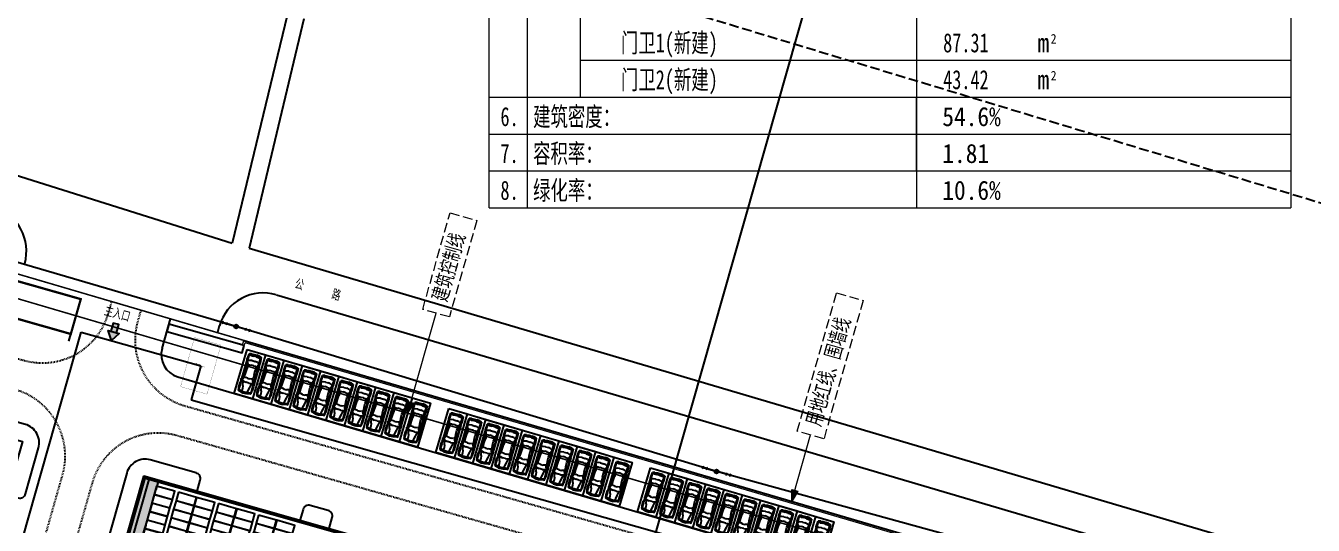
# Model space of a CAD drawing. Header units: metres. Extents: x 221342 to 221936, y -165780 to -165359.
# Drawn here: x 221606.6 to 221775.1, y -165521 to -165455.7 of the extents above; entities that cross this region are included whole.
import ezdxf
from ezdxf.enums import TextEntityAlignment as Align

# ---------------------------------------------------------------- set-up
doc = ezdxf.new("R2010")
doc.units = ezdxf.units.M
for name, pattern in [('CENTER', [5.08, 3.175, -0.635, 0.635, -0.635]), ('DASH', [0.35, 0.25, -0.1]), ('DASHED', [1.524, 1.27, -0.254])]:
    doc.linetypes.add(name, pattern=pattern)
doc.layers.add('0-道路', color=22, linetype='Continuous', lineweight=0)
doc.layers.add('地形图', color=250, linetype='Continuous', lineweight=13)
for name, color, linetype in [('biao1', 5, 'Continuous'), ('COLUMN', 220, 'Continuous'), ('DIM_TEXT', 7, 'Continuous'), ('PUB_DIM', 3, 'Continuous'), ('SOLID_HATCH', 251, 'Continuous'), ('WALL', 51, 'Continuous'), ('zt-道路', 240, 'Continuous'), ('单元区域外轮廓', 7, 'ByLayer'), ('屋脊线', 7, 'ByLayer'), ('开关站', 7, 'ByLayer'), ('消防车道', 3, 'Continuous'), ('电缆通道', 7, 'ByLayer'), ('管线及附属设施', 4, 'Continuous'), ('组件', 7, 'ByLayer'), ('阴影', 8, 'DASHED')]:
    doc.layers.add(name, color=color, linetype=linetype)
doc.styles.add('-黑体', font='txt', dxfattribs={"width": 0.7})
doc.styles.add('Albedo', font='gbenor', dxfattribs={"bigfont": 'gbcbig'})

# ---------------------------------------------------------------- blocks, each defined once
blk = doc.blocks.new('604')
at = {"layer": '管线及附属设施', "color": 4, "linetype": 'Continuous'}
blk.add_circle((0, 0), 0.25, dxfattribs=at)
blk = doc.blocks.new('511301')
at = {"layer": '管线及附属设施', "color": 4, "linetype": 'Continuous', "flags": 128}
for points in [[(2, 0), (0.25, 0)], [(1.24, 0.15), (1.5, 0), (1.24, -0.15)], [(1.74, 0.15), (2, 0), (1.74, -0.15)]]:
    blk.add_lwpolyline(points, dxfattribs=at)
blk = doc.blocks.new('zjt')
at = {"layer": 'COLUMN', "linetype": 'Continuous'}
h = blk.add_hatch(color=220, dxfattribs=at)
h.paths.add_polyline_path([(517098695, 382777822), (517098695, 382776322), (517099820, 382777072)])
h.paths.add_polyline_path([(517097570, 382777447), (517097570, 382776697), (517098695, 382776697), (517098695, 382777447)])
at = {"layer": 'COLUMN', "color": 220, "linetype": 'Continuous', "flags": 128}
blk.add_lwpolyline([(517098695, 382777447), (517097570, 382777447), (517097570, 382776697), (517098695, 382776697)], close=True, dxfattribs=at)
blk.add_lwpolyline([(517099820, 382777072), (517098695, 382776322), (517098695, 382777822), (517099820, 382777072)], dxfattribs=at)
blk = doc.blocks.new('_F27')
for p, q in [((-2489, 522), (-2514, 196)), ((-2514, -206), (-2514, 196)), ((-2489, 522), (-2426, 736)), ((-2426, 736), (-2389, 824)), ((-2389, 824), (-1610, 874)), ((-2389, 824), (-1560, 874)), ((-2264, 812), (-2389, 824)), ((-2364, 522), (-2389, 196)), ((-2389, -206), (-2389, 196)), ((-2326, 736), (-2364, 522)), ((-2326, 736), (-2351, 596)), ((-2351, 594), (-2351, 596)), ((-2326, 736), (-2288, 811)), ((-2301, 196), (-2276, 522)), ((-2301, 196), (-2301, -206)), ((-2200, 786), (-2288, 811)), ((-2276, 522), (-2238, 736)), ((-2200, 786), (-2238, 736)), ((-1560, 874), (-2212, 815)), ((-2208, 815), (-2211, 814)), ((-1660, 862), (-2208, 815)), ((-1446, 761), (-2200, 786)), ((-1622, 510), (-1685, 196)), ((-1685, -206), (-1685, 196)), ((-1560, 874), (-1660, 862)), ((-1622, 510), (-1547, 698)), ((-1617, 869), (-1620, 866)), ((-1208, 874), (-1610, 874)), ((-1547, 698), (-1446, 761)), ((-1145, 799), (-1446, 761)), ((-1019, 572), (-1446, 761)), ((-1208, 874), (980, 889)), ((-1145, 799), (-682, 557)), ((-1145, 799), (124, 799)), ((-1082, 145), (-1070, 371)), ((-1082, 145), (-1082, -156)), ((-1070, 371), (-1057, 510)), ((-1019, 572), (-1057, 510)), ((-680, 556), (-1019, 572)), ((-1019, 572), (-479, 547)), ((-743, 849), (-793, 874)), ((-730, 799), (-743, 849)), ((-630, 555), (-730, 799)), ((-680, 556), (-630, 555)), ((-642, 799), (-605, 554)), ((-605, 554), (-630, 555)), ((-479, 547), (-605, 554)), ((61, 547), (-479, 547)), ((-2, 547), (-27, 877)), ((124, 799), (61, 547)), ((61, 547), (564, 572)), ((941, 773), (124, 799)), ((564, 572), (941, 773)), ((564, 572), (614, 522)), ((1079, 748), (614, 522)), ((614, 522), (677, 371)), ((677, 371), (714, 145)), ((714, -156), (714, 145)), ((941, 773), (941, 874)), ((983, 777), (941, 773)), ((941, 773), (987, 765)), ((980, 902), (995, 790)), ((980, 790), (980, 898)), ((995, 790), (980, 790)), ((980, 790), (992, 746)), ((984, 905), (1020, 939)), ((992, 746), (1021, 747)), ((995, 790), (1022, 746)), ((1022, 748), (995, 790)), ((1021, 747), (1022, 748)), ((1053, 768), (1022, 746)), ((1036, 935), (1062, 857)), ((1036, 756), (1079, 748)), ((1051, 889), (1497, 893)), ((1057, 776), (1062, 857)), ((1770, 849), (1058, 784)), ((1204, 585), (1079, 748)), ((1795, 472), (1204, 585)), ((1280, 196), (1204, 585)), ((1280, 196), (1280, -206)), ((1506, 899), (2121, 899)), ((2461, 849), (1770, 849)), ((2222, 397), (1795, 472)), ((2272, 876), (2121, 899)), ((2523, 321), (2222, 397)), ((2272, 876), (2272, 874)), ((2437, 851), (2272, 876)), ((2511, 874), (2287, 874)), ((2398, 849), (2461, 773)), ((2437, 850), (2433, 851)), ((2498, 773), (2436, 849)), ((2511, 874), (2450, 850)), ((2461, 773), (2523, 321)), ((2561, 321), (2498, 773)), ((2599, 773), (2511, 874)), ((2523, 321), (2586, 321)), ((2523, 321), (2561, 196)), ((2580, 196), (2542, 321)), ((2561, 196), (2561, -206)), ((2611, 196), (2574, 321)), ((2580, 321), (2618, 196)), ((2580, 196), (2580, -206)), ((2599, 773), (2687, 321)), ((2611, 196), (2611, -206)), ((2618, -206), (2618, 196)), ((2687, 321), (2699, 196)), ((2699, -206), (2699, 196)), ((-2489, -533), (-2514, -206)), ((-2489, -533), (-2426, -747)), ((-2426, -747), (-2389, -835)), ((-2389, -206), (-2364, -533)), ((-2389, -835), (-2264, -823)), ((-1560, -885), (-2389, -835)), ((-1610, -885), (-2389, -835)), ((-2326, -747), (-2364, -533)), ((-2351, -607), (-2351, -605)), ((-2351, -607), (-2326, -747)), ((-2326, -747), (-2288, -822)), ((-2276, -533), (-2301, -206)), ((-2288, -822), (-2200, -797)), ((-2276, -533), (-2238, -747)), ((-2200, -797), (-2238, -747)), ((-2212, -826), (-1560, -885)), ((-2208, -826), (-2211, -825)), ((-1660, -872), (-2208, -826)), ((-1446, -772), (-2200, -797)), ((-1685, -206), (-1622, -520)), ((-1560, -885), (-1660, -872)), ((-1622, -520), (-1547, -709)), ((-1621, -877), (-1617, -880)), ((-1610, -885), (-1208, -885)), ((-1547, -709), (-1446, -772)), ((-1019, -583), (-1446, -772)), ((-1145, -809), (-1446, -772)), ((-1208, -885), (980, -900)), ((-682, -568), (-1145, -809)), ((-1145, -809), (124, -809)), ((-1070, -382), (-1082, -156)), ((-1057, -520), (-1070, -382)), ((-1019, -583), (-1057, -520)), ((-479, -558), (-1019, -583)), ((-1019, -583), (-680, -567)), ((-743, -860), (-793, -885)), ((-743, -860), (-730, -809)), ((-730, -809), (-630, -566)), ((-680, -567), (-682, -568)), ((-680, -567), (-630, -566)), ((-605, -565), (-642, -809)), ((-630, -566), (-605, -565)), ((-605, -565), (-479, -558)), ((61, -558), (-479, -558)), ((-2, -558), (-27, -884)), ((61, -558), (124, -809)), ((564, -583), (61, -558)), ((941, -784), (124, -809)), ((614, -533), (564, -583)), ((564, -583), (941, -784)), ((677, -382), (614, -533)), ((1079, -759), (614, -533)), ((714, -156), (677, -382)), ((987, -776), (941, -784)), ((983, -788), (941, -784)), ((941, -885), (941, -784)), ((992, -757), (980, -800)), ((995, -800), (980, -800)), ((995, -800), (980, -913)), ((980, -909), (980, -800)), ((984, -916), (1020, -950)), ((992, -757), (1021, -758)), ((995, -800), (1022, -757)), ((1022, -758), (995, -800)), ((1021, -758), (1022, -758)), ((1022, -757), (1053, -779)), ((1036, -767), (1079, -759)), ((1036, -946), (1062, -867)), ((1051, -901), (1497, -904)), ((1057, -787), (1062, -867)), ((1770, -860), (1058, -795)), ((1204, -596), (1079, -759)), ((1204, -596), (1280, -206)), ((1795, -483), (1204, -596)), ((2121, -910), (1506, -910)), ((1770, -860), (2461, -860)), ((1795, -483), (2222, -407)), ((2121, -910), (2272, -887)), ((2270, -887), (2121, -910)), ((2523, -332), (2222, -407)), ((2437, -861), (2272, -887)), ((2272, -885), (2272, -887)), ((2285, -885), (2511, -885)), ((2398, -860), (2461, -784)), ((2436, -860), (2498, -784)), ((2437, -861), (2436, -860)), ((2450, -861), (2511, -885)), ((2523, -332), (2461, -784)), ((2561, -332), (2498, -784)), ((2599, -784), (2511, -885)), ((2523, -332), (2561, -206)), ((2586, -332), (2523, -332)), ((2580, -206), (2542, -332)), ((2618, -6), (2561, -6)), ((2574, -332), (2611, -206)), ((2618, -206), (2580, -332)), ((2687, -332), (2599, -784)), ((2687, -332), (2699, -206))]:
    blk.add_line(p, q)
for centre, start, end in [((990, 898), 132.96497, 179.74535), ((1027, 932), 18.15727, 132.96497), ((1047, 776), 305.15418, 356.86364), ((990, -909), 180.25465, 227.03503), ((1027, -942), 227.03503, 341.84273), ((1047, -787), 3.17983, 54.84582)]:
    blk.add_arc(centre, 10, start, end)
at = {"width": 0.8, "flags": 9}
for tag in ['XSIZE', 'YSIZE']:
    blk.add_attdef(tag, (0, 0), '', height=0.5, dxfattribs=at)
blk = doc.blocks.new('*U27')
at = {"layer": '单元区域外轮廓', "color": 2}
for points in [[(2020, 88240, 16249), (58500, 88239, 16249), (58500, 31759, 16249), (2020, 31760, 16249), (2020, 88240, 16249)], [(2020, 88240, 17999), (58500, 88239, 17999), (58500, 31759, 17999), (2020, 31760, 17999), (2020, 88240, 17999)]]:
    blk.add_polyline3d(points, close=True, dxfattribs=at)
at = {"flags": 1}
for tag in ['unit_id', 'unit_name', 'parapet_height', 'ground_elevation', 'is_enable_parapet']:
    blk.add_attdef(tag, (0, 0), '', height=2.5, dxfattribs=at)
blk = doc.blocks.new('*U28')
at = {"layer": '屋脊线', "color": 30}
for p, q in [((30260, 88240, 17629), (2020, 88240, 16249)), ((2020, 88240, 16249), (2020, 31760, 16249)), ((30260, 31760, 17629), (30260, 88240, 17629)), ((58500, 88239, 16249), (30260, 88240, 17629)), ((58500, 31759, 16249), (58500, 88239, 16249)), ((2020, 31760, 16249), (30260, 31760, 17629)), ((30260, 31760, 17629), (58500, 31759, 16249))]:
    blk.add_line(p, q, dxfattribs=at)
at = {"flags": 1}
for tag in ['unit_id', 'unit_name']:
    blk.add_attdef(tag, (0, 0), '', height=2.5, dxfattribs=at)
blk = doc.blocks.new('*U29')
at = {"layer": '组件', "color": 0}
blk.add_polyline3d([(0, 0, 0), (0, -113, 0), (246, -113, 12), (246, 0, 12)], close=True, dxfattribs=at)
at = {"flags": 1}
for tag in ['silicon-material', 'panel-length', 'panel-width', 'panel-height', 'mounting-hole-spacing1', 'mounting-hole-spacing2', 'userid', 'module-material', 'theme', 'name', 'vmpo', 'voco', 'pmax', 'company-name', 'note', 'id', 'impo', 'isco']:
    blk.add_attdef(tag, (0, 0), '', height=2.5, dxfattribs=at)
blk = doc.blocks.new('*U30')
at = {"layer": '组件', "color": 231}
for p in [(400, 8744, 1645), (400, 8629, 1645), (696, 8744, 1659), (696, 8629, 1659), (944, 8744, 1671), (944, 8629, 1671), (1240, 8744, 1686), (1240, 8629, 1686), (1489, 8744, 1698), (1489, 8629, 1698), (1785, 8744, 1712), (1785, 8629, 1712), (2033, 8744, 1724), (2033, 8629, 1724), (400, 8513, 1645), (696, 8513, 1659), (944, 8513, 1671), (1240, 8513, 1686), (1489, 8513, 1698), (1785, 8513, 1712), (2033, 8513, 1724), (400, 8398, 1645), (400, 8282, 1645), (696, 8398, 1659), (696, 8282, 1659), (944, 8398, 1671), (944, 8282, 1671), (1240, 8398, 1686), (1240, 8282, 1686), (1489, 8398, 1698), (1489, 8282, 1698), (1785, 8398, 1712), (1785, 8282, 1712), (2033, 8398, 1724), (2033, 8282, 1724), (400, 8167, 1645), (696, 8167, 1659), (944, 8167, 1671), (1240, 8167, 1686), (1489, 8167, 1698), (1785, 8167, 1712), (2033, 8167, 1724), (400, 8052, 1645), (400, 7936, 1645), (696, 8052, 1659), (696, 7936, 1659), (944, 8052, 1671), (944, 7936, 1671), (1240, 8052, 1686), (1240, 7936, 1686), (1489, 8052, 1698), (1489, 7936, 1698), (1785, 8052, 1712), (1785, 7936, 1712), (2033, 8052, 1724), (2033, 7936, 1724), (400, 7821, 1645), (696, 7821, 1659), (944, 7821, 1671), (1240, 7821, 1686), (1489, 7821, 1698), (1785, 7821, 1712), (2033, 7821, 1724), (400, 7705, 1645), (400, 7590, 1645), (696, 7705, 1659), (696, 7590, 1659), (944, 7705, 1671), (944, 7590, 1671), (1240, 7705, 1686), (1240, 7590, 1686), (1489, 7705, 1698), (1489, 7590, 1698), (1785, 7705, 1712), (1785, 7590, 1712), (2033, 7705, 1724), (2033, 7590, 1724), (400, 7427, 1645), (696, 7427, 1659), (944, 7427, 1671), (1240, 7427, 1686), (1489, 7427, 1698), (1785, 7427, 1712), (2033, 7427, 1724), (400, 7311, 1645), (696, 7311, 1659), (944, 7311, 1671), (1240, 7311, 1686), (1489, 7311, 1698), (1785, 7311, 1712), (2033, 7311, 1724), (400, 7196, 1645), (400, 7080, 1645), (696, 7196, 1659), (696, 7080, 1659), (944, 7196, 1671), (944, 7080, 1671), (1240, 7196, 1686), (1240, 7080, 1686), (1489, 7196, 1698), (1489, 7080, 1698), (1785, 7196, 1712), (1785, 7080, 1712), (2033, 7196, 1724), (2033, 7080, 1724), (400, 6965, 1645), (696, 6965, 1659), (944, 6965, 1671), (1240, 6965, 1686), (1489, 6965, 1698), (1785, 6965, 1712), (2033, 6965, 1724), (400, 6850, 1645), (696, 6850, 1659), (944, 6850, 1671), (1240, 6850, 1686), (1489, 6850, 1698), (1785, 6850, 1712), (2033, 6850, 1724), (400, 6734, 1645), (400, 6619, 1645), (696, 6734, 1659), (696, 6619, 1659), (944, 6734, 1671), (944, 6619, 1671), (1240, 6734, 1686), (1240, 6619, 1686), (1489, 6734, 1698), (1489, 6619, 1698), (1785, 6734, 1712), (1785, 6619, 1712), (2033, 6734, 1724), (2033, 6619, 1724), (400, 6503, 1645), (696, 6503, 1659), (944, 6503, 1671), (1240, 6503, 1686), (1489, 6503, 1698), (1785, 6503, 1712), (2033, 6503, 1724), (400, 6388, 1645), (400, 6273, 1645), (696, 6388, 1659), (696, 6273, 1659), (944, 6388, 1671), (944, 6273, 1671), (1240, 6388, 1686), (1240, 6273, 1686), (1489, 6388, 1698), (1489, 6273, 1698), (1785, 6388, 1712), (1785, 6273, 1712), (2033, 6388, 1724), (2033, 6273, 1724), (400, 6109, 1645), (696, 6109, 1659), (944, 6109, 1671), (400, 5994, 1645), (696, 5994, 1659), (944, 5994, 1671), (400, 5878, 1645), (400, 5763, 1645), (696, 5878, 1659), (696, 5763, 1659), (944, 5878, 1671), (944, 5763, 1671), (400, 5648, 1645), (696, 5648, 1659), (944, 5648, 1671), (400, 5532, 1645), (400, 5417, 1645), (696, 5532, 1659), (696, 5417, 1659), (944, 5532, 1671), (944, 5417, 1671), (400, 5301, 1645), (696, 5301, 1659), (944, 5301, 1671), (400, 5186, 1645), (400, 5071, 1645), (696, 5186, 1659), (696, 5071, 1659), (944, 5186, 1671), (944, 5071, 1671), (400, 4955, 1645), (696, 4955, 1659), (944, 4955, 1671), (400, 4792, 1645), (400, 4676, 1645), (400, 4561, 1645), (400, 4446, 1645), (400, 4330, 1645), (400, 4215, 1645), (400, 4099, 1645), (400, 3984, 1645), (400, 3869, 1645), (400, 3753, 1645), (400, 3638, 1645)]:
    blk.add_blockref('*U29', p, dxfattribs=at)
at = {"layer": '组件', "color": 202}
for p in [(1240, 6109, 1686), (1489, 6109, 1698), (1785, 6109, 1712), (2033, 6109, 1724), (1240, 5994, 1686), (1489, 5994, 1698), (1785, 5994, 1712), (2033, 5994, 1724), (1240, 5878, 1686), (1240, 5763, 1686), (1489, 5878, 1698), (1489, 5763, 1698), (1785, 5878, 1712), (1785, 5763, 1712), (2033, 5878, 1724), (2033, 5763, 1724), (1240, 5648, 1686), (1489, 5648, 1698), (1785, 5648, 1712), (2033, 5648, 1724), (1240, 5532, 1686), (1240, 5417, 1686), (1489, 5532, 1698), (1489, 5417, 1698), (1785, 5532, 1712), (1785, 5417, 1712), (2033, 5532, 1724), (2033, 5417, 1724), (1240, 5301, 1686), (1489, 5301, 1698), (1785, 5301, 1712), (2033, 5301, 1724), (1240, 5186, 1686), (1240, 5071, 1686), (1489, 5186, 1698), (1489, 5071, 1698), (1785, 5186, 1712), (1785, 5071, 1712), (2033, 5186, 1724), (2033, 5071, 1724), (1240, 4955, 1686), (1489, 4955, 1698), (1785, 4955, 1712), (2033, 4955, 1724), (696, 4792, 1659), (944, 4792, 1671), (1240, 4792, 1686), (1489, 4792, 1698), (1785, 4792, 1712), (2033, 4792, 1724), (696, 4676, 1659), (696, 4561, 1659), (944, 4676, 1671), (944, 4561, 1671), (1240, 4676, 1686), (1240, 4561, 1686), (1489, 4676, 1698), (1489, 4561, 1698), (1785, 4676, 1712), (1785, 4561, 1712), (2033, 4676, 1724), (2033, 4561, 1724), (696, 4446, 1659), (944, 4446, 1671), (1240, 4446, 1686), (1489, 4446, 1698), (1785, 4446, 1712), (2033, 4446, 1724), (696, 4330, 1659), (696, 4215, 1659), (944, 4330, 1671), (944, 4215, 1671), (1240, 4330, 1686), (1240, 4215, 1686), (1489, 4330, 1698), (1489, 4215, 1698), (1785, 4330, 1712), (1785, 4215, 1712), (2033, 4330, 1724), (2033, 4215, 1724), (696, 4099, 1659), (944, 4099, 1671), (1240, 4099, 1686), (1489, 4099, 1698), (1785, 4099, 1712), (2033, 4099, 1724), (696, 3984, 1659), (944, 3984, 1671), (1240, 3984, 1686), (1489, 3984, 1698), (1785, 3984, 1712), (2033, 3984, 1724), (696, 3869, 1659), (696, 3753, 1659), (944, 3869, 1671), (944, 3753, 1671), (1240, 3869, 1686), (1240, 3753, 1686), (1489, 3869, 1698), (1489, 3753, 1698), (1785, 3869, 1712), (1785, 3753, 1712), (2033, 3869, 1724), (2033, 3753, 1724), (696, 3638, 1659), (944, 3638, 1671), (1240, 3638, 1686), (1489, 3638, 1698), (1785, 3638, 1712), (2033, 3638, 1724)]:
    blk.add_blockref('*U29', p, dxfattribs=at)
at = {"flags": 1}
for tag in ['tilt', 'azimuth', 'mode', 'align', 'array-mode', 'panel-x', 'panel-y', 'offset-x', 'offset-y', 'panel-per-row', 'bracket-type', 'bracket-value', 'row-per-array']:
    blk.add_attdef(tag, (0, 0), '', height=2.5, dxfattribs=at)
blk = doc.blocks.new('*U51', base_point=(180, 333.5))
at = {"layer": '开关站', "const_width": 2.5}
blk.add_lwpolyline([(0, 0), (360, 0), (360, 667), (0, 667)], close=True, dxfattribs=at)
at = {"style": 'Albedo'}
blk.add_text('预制舱（一）', height=25, dxfattribs=at).set_placement((180, 333.5), align=Align.MIDDLE_CENTER)

msp = doc.modelspace()

# ---------------------------------------------------------------- hatches: boundary and pattern name
h = msp.add_hatch()
h.set_pattern_fill('DOTS', scale=0.15, angle=-15.857)
h.set_pattern_definition([(344.143, (221595.9987, -165598.90403), (0.1795964, 0.1965312), [0, -0.238125])])
h.paths.add_polyline_path([(221623.97, -165515.13), (221609.57, -165565.83), (221634, -165575.8), (221633.77, -165576.6), (221606.64, -165568.9), (221622.07, -165514.59), (221623.97, -165515.13)])
at = {"layer": 'PUB_DIM', "lineweight": 0}
for points in [[(221656.58, -165506.36), (221656.6, -165504.82), (221657.37, -165505.04)], [(221706.84, -165517.88), (221706.86, -165516.34), (221707.63, -165516.56)]]:
    msp.add_hatch(color=20, dxfattribs=at).paths.add_polyline_path(points)

# ---------------------------------------------------------------- linework, layer by layer
at = {"color": 1, "linetype": 'CENTER', "ltscale": 0.005, "const_width": 0.2, "flags": 128}
msp.add_lwpolyline([(221603.92, -165580.58), (221610.9, -165556.03), (221478.7, -165518.47), (221496.5, -165456.12), (221779.34, -165539.17), (221785.94, -165632.29), (221603.92, -165580.58)], dxfattribs=at)
at = {"color": 1, "linetype": 'DASH', "ltscale": 0.005, "const_width": 0.2, "flags": 128}
msp.add_lwpolyline([(221484.85, -165520.22), (221501.79, -165460.9), (221776.5, -165541.57), (221782.33, -165623.78), (221605.89, -165573.66)], dxfattribs=at)
at = {"layer": '0-道路', "linetype": 'Continuous'}
for p, q in [((221778.32, -165538.87), (221617.87, -165491.76)), ((221634.97, -165497.44), (221635.15, -165496.83)), ((221635.2, -165497.51), (221635.31, -165497.13)), ((221778.09, -165539.05), (221635.31, -165497.13))]:
    msp.add_line(p, q, dxfattribs=at)
at = {"layer": 'biao1', "color": 5, "linetype": 'Continuous', "flags": 128}
msp.add_lwpolyline([(221827.49, -165551.4), (221789.84, -165541.08), (221745.24, -165527.22), (221697, -165513.97), (221634.14, -165495.01), (221560.55, -165473.5), (221480.71, -165450.26)], dxfattribs=at)
at = {"layer": 'COLUMN', "color": 211, "linetype": 'DASH', "ltscale": 5, "flags": 128}
msp.add_lwpolyline([(221377.58, -165692.79), (221605.98, -165757.66), (221638.77, -165642.23), (221841.27, -165699.75), (221826.7, -165494.17), (221465, -165385.02)], close=True, dxfattribs=at)
at = {"layer": 'DIM_TEXT', "color": 59, "linetype": 'Continuous'}
msp.add_line((221625.35, -165494.71), (221625.08, -165495.67), dxfattribs=at)
at = {"layer": 'PUB_DIM', "color": 1, "lineweight": 0}
for p, q in [((221672.23, -165376.8), (221672.23, -165479.48)), ((221723.15, -165431.27), (221723.15, -165474.66)), ((221679.14, -165436.09), (221679.14, -165465.02)), ((221679.14, -165460.2), (221772.12, -165460.2)), ((221679.14, -165460.2), (221772.12, -165460.2)), ((221679.14, -165460.2), (221772.12, -165460.2)), ((221679.14, -165460.2), (221772.12, -165460.2)), ((221679.14, -165460.2), (221772.12, -165460.2)), ((221679.14, -165460.2), (221772.12, -165460.2)), ((221679.14, -165460.2), (221772.12, -165460.2)), ((221679.14, -165460.2), (221772.12, -165460.2)), ((221679.14, -165460.2), (221772.12, -165460.2)), ((221679.14, -165460.2), (221772.12, -165460.2)), ((221679.14, -165460.2), (221772.12, -165460.2)), ((221679.14, -165460.2), (221772.12, -165460.2)), ((221679.14, -165460.2), (221772.12, -165460.2)), ((221679.14, -165460.2), (221772.12, -165460.2)), ((221679.14, -165460.2), (221772.12, -165460.2)), ((221679.14, -165460.2), (221772.12, -165460.2)), ((221679.14, -165460.2), (221772.12, -165460.2)), ((221679.14, -165460.2), (221772.12, -165460.2)), ((221679.14, -165460.2), (221772.12, -165460.2)), ((221679.14, -165460.2), (221772.12, -165460.2)), ((221679.14, -165460.2), (221772.12, -165460.2)), ((221679.14, -165460.2), (221772.12, -165460.2)), ((221679.14, -165460.2), (221772.12, -165460.2)), ((221679.14, -165460.2), (221772.12, -165460.2)), ((221679.14, -165460.2), (221772.12, -165460.2)), ((221679.14, -165460.2), (221772.12, -165460.2)), ((221679.14, -165460.2), (221772.12, -165460.2)), ((221679.14, -165460.2), (221772.12, -165460.2)), ((221679.14, -165460.2), (221772.12, -165460.2)), ((221679.14, -165460.2), (221772.12, -165460.2)), ((221679.14, -165460.2), (221772.12, -165460.2)), ((221679.14, -165460.2), (221772.12, -165460.2)), ((221679.14, -165460.2), (221772.12, -165460.2)), ((221679.14, -165460.2), (221772.12, -165460.2)), ((221679.14, -165460.2), (221772.12, -165460.2)), ((221679.14, -165460.2), (221772.12, -165460.2)), ((221679.14, -165460.2), (221772.12, -165460.2)), ((221679.14, -165460.2), (221772.12, -165460.2)), ((221679.14, -165460.2), (221772.12, -165460.2)), ((221679.14, -165460.2), (221772.12, -165460.2)), ((221679.14, -165460.2), (221772.12, -165460.2)), ((221679.14, -165460.2), (221772.12, -165460.2)), ((221679.14, -165460.2), (221772.12, -165460.2)), ((221679.14, -165460.2), (221772.12, -165460.2)), ((221679.14, -165460.2), (221772.12, -165460.2)), ((221679.14, -165460.2), (221772.12, -165460.2)), ((221679.14, -165460.2), (221772.12, -165460.2)), ((221679.14, -165460.2), (221772.12, -165460.2)), ((221679.14, -165460.2), (221772.12, -165460.2)), ((221679.14, -165460.2), (221772.12, -165460.2)), ((221679.14, -165460.2), (221772.12, -165460.2)), ((221679.14, -165460.2), (221772.12, -165460.2)), ((221679.14, -165460.2), (221772.12, -165460.2)), ((221679.14, -165460.2), (221772.12, -165460.2)), ((221679.14, -165460.2), (221772.12, -165460.2)), ((221679.14, -165460.2), (221772.12, -165460.2)), ((221679.14, -165460.2), (221772.12, -165460.2)), ((221679.14, -165460.2), (221772.12, -165460.2)), ((221683.32, -165460.2), (221772.12, -165460.2)), ((221683.32, -165460.2), (221772.12, -165460.2)), ((221683.32, -165460.2), (221772.12, -165460.2)), ((221683.32, -165460.2), (221772.12, -165460.2)), ((221683.32, -165460.2), (221772.12, -165460.2)), ((221683.32, -165460.2), (221772.12, -165460.2)), ((221683.32, -165460.2), (221772.12, -165460.2)), ((221683.32, -165460.2), (221772.12, -165460.2)), ((221683.32, -165460.2), (221772.12, -165460.2)), ((221683.32, -165460.2), (221772.12, -165460.2)), ((221683.32, -165460.2), (221772.12, -165460.2)), ((221683.32, -165460.2), (221772.12, -165460.2)), ((221683.32, -165460.2), (221772.12, -165460.2)), ((221683.32, -165460.2), (221772.12, -165460.2)), ((221683.32, -165460.2), (221772.12, -165460.2)), ((221683.32, -165460.2), (221772.12, -165460.2)), ((221683.32, -165460.2), (221772.12, -165460.2)), ((221683.32, -165460.2), (221772.12, -165460.2)), ((221683.32, -165460.2), (221772.12, -165460.2)), ((221683.32, -165460.2), (221772.12, -165460.2)), ((221683.32, -165460.2), (221772.12, -165460.2)), ((221683.32, -165460.2), (221772.12, -165460.2)), ((221683.32, -165460.2), (221772.12, -165460.2)), ((221683.32, -165460.2), (221772.12, -165460.2)), ((221683.32, -165460.2), (221772.12, -165460.2)), ((221683.32, -165460.2), (221772.12, -165460.2)), ((221667.23, -165465.02), (221772.12, -165465.02)), ((221667.23, -165465.02), (221772.12, -165465.02)), ((221672.23, -165465.02), (221772.12, -165465.02)), ((221672.23, -165465.02), (221772.12, -165465.02)), ((221672.23, -165465.02), (221772.12, -165465.02)), ((221672.23, -165465.02), (221772.12, -165465.02)), ((221672.23, -165465.02), (221772.12, -165465.02)), ((221672.23, -165465.02), (221772.12, -165465.02)), ((221672.23, -165465.02), (221772.12, -165465.02)), ((221672.23, -165465.02), (221772.12, -165465.02)), ((221672.23, -165465.02), (221772.12, -165465.02)), ((221672.23, -165465.02), (221772.12, -165465.02)), ((221672.23, -165465.02), (221772.12, -165465.02)), ((221672.23, -165465.02), (221772.12, -165465.02)), ((221672.23, -165465.02), (221772.12, -165465.02)), ((221672.23, -165465.02), (221772.12, -165465.02)), ((221672.23, -165465.02), (221772.12, -165465.02)), ((221672.23, -165465.02), (221772.12, -165465.02)), ((221672.23, -165465.02), (221772.12, -165465.02)), ((221672.23, -165465.02), (221772.12, -165465.02)), ((221672.23, -165465.02), (221772.12, -165465.02)), ((221672.23, -165465.02), (221772.12, -165465.02)), ((221672.23, -165465.02), (221772.12, -165465.02)), ((221672.23, -165465.02), (221772.12, -165465.02)), ((221672.23, -165465.02), (221772.12, -165465.02)), ((221672.23, -165465.02), (221772.12, -165465.02)), ((221672.23, -165465.02), (221772.12, -165465.02)), ((221672.23, -165465.02), (221772.12, -165465.02)), ((221672.23, -165465.02), (221772.12, -165465.02)), ((221672.23, -165465.02), (221772.12, -165465.02)), ((221672.23, -165465.02), (221772.12, -165465.02)), ((221672.23, -165465.02), (221772.12, -165465.02)), ((221672.23, -165465.02), (221772.12, -165465.02)), ((221672.23, -165465.02), (221772.12, -165465.02)), ((221672.23, -165465.02), (221772.12, -165465.02)), ((221672.23, -165465.02), (221772.12, -165465.02)), ((221672.23, -165465.02), (221772.12, -165465.02)), ((221672.23, -165465.02), (221772.12, -165465.02)), ((221672.23, -165465.02), (221772.12, -165465.02)), ((221672.23, -165465.02), (221772.12, -165465.02)), ((221672.23, -165465.02), (221772.12, -165465.02)), ((221672.23, -165465.02), (221772.12, -165465.02)), ((221672.23, -165465.02), (221772.12, -165465.02)), ((221672.23, -165465.02), (221772.12, -165465.02)), ((221672.23, -165465.02), (221772.12, -165465.02)), ((221672.23, -165465.02), (221772.12, -165465.02)), ((221672.23, -165465.02), (221772.12, -165465.02)), ((221672.23, -165465.02), (221772.12, -165465.02)), ((221672.23, -165465.02), (221772.12, -165465.02)), ((221672.23, -165465.02), (221772.12, -165465.02)), ((221672.23, -165465.02), (221772.12, -165465.02)), ((221672.23, -165465.02), (221772.12, -165465.02)), ((221672.23, -165465.02), (221772.12, -165465.02)), ((221672.23, -165465.02), (221772.12, -165465.02)), ((221672.23, -165465.02), (221772.12, -165465.02)), ((221679.14, -165465.02), (221772.12, -165465.02)), ((221679.14, -165465.02), (221772.12, -165465.02)), ((221679.14, -165465.02), (221772.12, -165465.02)), ((221683.32, -165465.02), (221772.12, -165465.02)), ((221683.32, -165465.02), (221772.12, -165465.02)), ((221683.32, -165465.02), (221772.12, -165465.02)), ((221683.32, -165465.02), (221772.12, -165465.02)), ((221683.32, -165465.02), (221772.12, -165465.02)), ((221683.32, -165465.02), (221772.12, -165465.02)), ((221683.32, -165465.02), (221772.12, -165465.02)), ((221683.32, -165465.02), (221772.12, -165465.02)), ((221683.32, -165465.02), (221772.12, -165465.02)), ((221683.32, -165465.02), (221772.12, -165465.02)), ((221683.32, -165465.02), (221772.12, -165465.02)), ((221683.32, -165465.02), (221772.12, -165465.02)), ((221683.32, -165465.02), (221772.12, -165465.02)), ((221683.32, -165465.02), (221772.12, -165465.02)), ((221683.32, -165465.02), (221772.12, -165465.02)), ((221683.32, -165465.02), (221772.12, -165465.02)), ((221683.32, -165465.02), (221772.12, -165465.02)), ((221683.32, -165465.02), (221772.12, -165465.02)), ((221683.32, -165465.02), (221772.12, -165465.02)), ((221683.32, -165465.02), (221772.12, -165465.02)), ((221683.32, -165465.02), (221772.12, -165465.02)), ((221683.32, -165465.02), (221772.12, -165465.02)), ((221683.32, -165465.02), (221772.12, -165465.02)), ((221683.32, -165465.02), (221772.12, -165465.02)), ((221683.32, -165465.02), (221772.12, -165465.02)), ((221683.32, -165465.02), (221772.12, -165465.02)), ((221723.15, -165474.66), (221723.15, -165465.02)), ((221723.15, -165465.02), (221723.15, -165479.48)), ((221667.23, -165469.84), (221772.12, -165469.84)), ((221667.23, -165474.66), (221772.12, -165474.66)), ((221672.23, -165474.66), (221772.12, -165474.66)), ((221667.23, -165479.48), (221772.12, -165479.48)), ((221667.23, -165479.48), (221772.12, -165479.48)), ((221667.23, -165479.48), (221772.12, -165479.48)), ((221672.23, -165479.48), (221772.12, -165479.48)), ((221672.23, -165479.48), (221772.12, -165479.48)), ((221672.23, -165479.48), (221772.12, -165479.48)), ((221672.23, -165479.48), (221772.12, -165479.48)), ((221672.23, -165479.48), (221772.12, -165479.48))]:
    msp.add_line(p, q, dxfattribs=at)
at = {"layer": 'PUB_DIM', "color": 20, "lineweight": 0}
for p, q in [((221656.86, -165505.35), (221660.29, -165493.27)), ((221707.12, -165516.88), (221709.3, -165509.2))]:
    msp.add_line(p, q, dxfattribs=at)
at = {"layer": 'PUB_DIM', "color": 1, "lineweight": 0}
msp.add_lwpolyline([(221667.23, -165479.48), (221667.23, -165376.8), (221772.12, -165376.8), (221772.12, -165479.48)], dxfattribs=at)
at = {"layer": 'PUB_DIM', "color": 20, "linetype": 'DASH', "lineweight": 0, "ltscale": 5}
for points in [[(221658.55, -165492.77), (221662.13, -165480.16), (221665.62, -165481.15), (221662.04, -165493.77)], [(221707.55, -165508.71), (221712.69, -165490.63), (221716.18, -165491.62), (221711.04, -165509.7)]]:
    msp.add_lwpolyline(points, close=True, dxfattribs=at)
at = {"layer": 'PUB_DIM', "color": 20, "lineweight": 0, "flags": 128}
for points in [[(221656.58, -165506.36), (221656.6, -165504.82), (221657.37, -165505.04), (221656.58, -165506.36)], [(221706.84, -165517.88), (221706.86, -165516.34), (221707.63, -165516.56), (221706.84, -165517.88)]]:
    msp.add_lwpolyline(points, dxfattribs=at)
at = {"layer": 'SOLID_HATCH', "linetype": 'Continuous'}
for p, q in [((221679.21, -165556.68), (221710.75, -165445.64)), ((221631.94, -165494.93), (221631.68, -165495.81)), ((221635.15, -165496.83), (221779.34, -165539.17))]:
    msp.add_line(p, q, dxfattribs=at)
at = {"layer": 'WALL', "color": 0, "linetype": 'Continuous', "const_width": 0.3}
msp.add_lwpolyline([(221596.09, -165486.4), (221613.81, -165491.43), (221612.51, -165495.99), (221594.79, -165490.96)], close=True, dxfattribs=at)
at = {"layer": 'WALL', "linetype": 'Continuous'}
msp.add_lwpolyline([(221635.2, -165497.51), (221625.35, -165494.71), (221625.08, -165495.67), (221634.93, -165498.47)], close=True, dxfattribs=at)
at = {"layer": 'WALL', "color": 20, "linetype": 'Continuous'}
msp.add_lwpolyline([(221676.1, -165530.16), (221660.79, -165584.03), (221606.93, -165568.73), (221622.23, -165514.86)], close=True, dxfattribs=at)
at = {"layer": 'WALL', "color": 20, "linetype": 'Continuous', "flags": 128}
msp.add_lwpolyline([(221622.71, -165515), (221607.41, -165568.87)], dxfattribs=at)
at = {"layer": 'zt-道路', "linetype": 'Continuous'}
for p, q in [((221527.09, -165450.66), (221633.6, -165484.1)), ((221640.8, -165454.35), (221633.6, -165484.1)), ((221642.98, -165454.78), (221635.86, -165484.79)), ((221635.86, -165484.79), (221791.86, -165530.87)), ((221612.24, -165496.95), (221613.81, -165491.43)), ((221639.4, -165490.87), (221792.14, -165535.88)), ((221624.45, -165497.89), (221625.55, -165494.01)), ((221633.9, -165503.76), (221635.59, -165498)), ((221635.59, -165498), (221637.99, -165498.71)), ((221637.99, -165498.71), (221640.38, -165499.41)), ((221640.38, -165499.41), (221642.78, -165500.12)), ((221642.78, -165500.12), (221645.18, -165500.82)), ((221626.49, -165501.58), (221763.43, -165541.79)), ((221645.18, -165500.82), (221647.58, -165501.52)), ((221647.58, -165501.52), (221649.98, -165502.23)), ((221649.98, -165502.23), (221652.38, -165502.93)), ((221652.38, -165502.93), (221654.78, -165503.64)), ((221654.78, -165503.64), (221657.17, -165504.34)), ((221657.17, -165504.34), (221659.57, -165505.05)), ((221660.28, -165511.51), (221661.97, -165505.75)), ((221661.97, -165505.75), (221664.37, -165506.45)), ((221664.37, -165506.45), (221666.77, -165507.16)), ((221666.77, -165507.16), (221669.17, -165507.86)), ((221669.17, -165507.86), (221671.57, -165508.57)), ((221671.57, -165508.57), (221673.97, -165509.27)), ((221673.97, -165509.27), (221676.36, -165509.98)), ((221676.36, -165509.98), (221678.76, -165510.68)), ((221678.76, -165510.68), (221681.16, -165511.38)), ((221681.16, -165511.38), (221683.56, -165512.09)), ((221683.56, -165512.09), (221685.96, -165512.79)), ((221686.67, -165519.25), (221688.36, -165513.5)), ((221688.36, -165513.5), (221690.76, -165514.2)), ((221690.76, -165514.2), (221693.16, -165514.91)), ((221693.16, -165514.91), (221695.55, -165515.61)), ((221695.55, -165515.61), (221697.95, -165516.31)), ((221697.95, -165516.31), (221700.35, -165517.02)), ((221700.35, -165517.02), (221702.75, -165517.72)), ((221702.75, -165517.72), (221705.15, -165518.43)), ((221705.15, -165518.43), (221707.55, -165519.13)), ((221707.55, -165519.13), (221709.95, -165519.84)), ((221709.95, -165519.84), (221712.35, -165520.54))]:
    msp.add_line(p, q, dxfattribs=at)
at = {"layer": 'zt-道路', "color": 8, "linetype": 'Continuous'}
for p, q in [((221637.99, -165498.71), (221636.29, -165504.46)), ((221640.38, -165499.41), (221638.69, -165505.17)), ((221642.78, -165500.12), (221641.09, -165505.87)), ((221645.18, -165500.82), (221643.49, -165506.58)), ((221647.58, -165501.52), (221645.89, -165507.28)), ((221649.98, -165502.23), (221648.29, -165507.99)), ((221652.38, -165502.93), (221650.69, -165508.69)), ((221654.78, -165503.64), (221653.09, -165509.39)), ((221657.17, -165504.34), (221655.48, -165510.1)), ((221664.37, -165506.45), (221662.68, -165512.21)), ((221666.77, -165507.16), (221665.08, -165512.92)), ((221669.17, -165507.86), (221667.48, -165513.62)), ((221671.57, -165508.57), (221669.88, -165514.32)), ((221673.97, -165509.27), (221672.28, -165515.03)), ((221676.36, -165509.98), (221674.67, -165515.73)), ((221678.76, -165510.68), (221677.07, -165516.44)), ((221681.16, -165511.38), (221679.47, -165517.14)), ((221683.56, -165512.09), (221681.87, -165517.85)), ((221690.76, -165514.2), (221689.07, -165519.96)), ((221693.16, -165514.91), (221691.47, -165520.66)), ((221695.55, -165515.61), (221693.86, -165521.37)), ((221697.95, -165516.31), (221696.26, -165522.07)), ((221700.35, -165517.02), (221698.66, -165522.78)), ((221702.75, -165517.72), (221701.06, -165523.48)), ((221705.15, -165518.43), (221703.46, -165524.18)), ((221707.55, -165519.13), (221705.86, -165524.89)), ((221709.95, -165519.84), (221708.26, -165525.59))]:
    msp.add_line(p, q, dxfattribs=at)
at = {"layer": 'zt-道路', "linetype": 'Continuous'}
for points in [[(221635.59, -165498), (221659.57, -165505.05), (221657.88, -165510.8), (221633.9, -165503.76)], [(221661.97, -165505.75), (221685.96, -165512.79), (221684.27, -165518.55), (221660.28, -165511.51)], [(221688.36, -165513.5), (221712.35, -165520.54), (221710.66, -165526.3), (221686.67, -165519.25)]]:
    msp.add_lwpolyline(points, close=True, dxfattribs=at)
for points in [[(221582.85, -165503.43), (221606.17, -165510.05), (221604.19, -165517.02), (221605.63, -165517.43, 0.414214), (221606.57, -165516.9), (221608.28, -165510.9, 0.414214), (221606.56, -165507.81), (221584.2, -165501.46, 0.414214), (221583.26, -165501.99), (221582.85, -165503.43)], [(221642.49, -165520.37), (221646.29, -165521.45), (221646.7, -165520.01, 0.414214), (221646.18, -165519.07), (221643.84, -165518.4, 0.414214), (221642.9, -165518.93), (221642.49, -165520.37)]]:
    msp.add_lwpolyline(points, format="xyb", dxfattribs=at)
at = {"layer": 'zt-道路', "linetype": 'Continuous', "flags": 128}
msp.add_lwpolyline([(221619.82, -165514.18), (221604.52, -165568.05, 0.414214), (221606.24, -165571.14), (221612.24, -165572.84, 0.414214), (221613.18, -165572.32), (221613.59, -165570.87), (221606.63, -165568.9), (221613.25, -165545.58), (221622.06, -165514.57), (221629.03, -165516.54), (221629.44, -165515.1, 0.414214), (221628.91, -165514.16), (221622.91, -165512.46, 0.414214), (221619.82, -165514.18)], format="xyb", dxfattribs=at)
at = {"layer": 'zt-道路', "linetype": 'Continuous'}
for centre, radius, start, end in [((221600.7, -165485.14), 6, 344.1428, 72.5035), ((221637.7, -165496.62), 6, 73.5801, 163.6363), ((221627.34, -165498.71), 3, 164.1428, 253.6363)]:
    msp.add_arc(centre, radius, start, end, dxfattribs=at)
at = {"layer": '单元区域外轮廓', "elevation": 16.25}
msp.add_lwpolyline([(221622.06, -165514.57), (221676.39, -165530), (221660.96, -165584.33), (221606.63, -165568.9), (221622.06, -165514.57)], dxfattribs=at)
at = {"layer": '消防车道', "linetype": 'DASH', "ltscale": 0.005, "flags": 128}
for points in [[(221784.53, -165612.33), (221773.35, -165613.21, 0.176369), (221767.74, -165615.76, -0.176369), (221761.51, -165618.59), (221757.29, -165618.92, -0.088882), (221752.73, -165618.46), (221607.14, -165577.11, 0.414214), (221596.03, -165583.31), (221569.25, -165677.58, -0.414214), (221553.19, -165686.53), (221459.88, -165660.03, -0.414214), (221450.93, -165643.97), (221496.97, -165481.88, -0.414214), (221513.03, -165472.93), (221606.34, -165499.43, 0.414214), (221617.45, -165493.24), (221617.87, -165491.76)], [(221784.24, -165608.34), (221778.28, -165608.81, -0.300604), (221769.6, -165604, 0.121319), (221766.44, -165600.41), (221762.8, -165597.88, 0.082821), (221758.93, -165596.05), (221736.84, -165589.77, -0.414214), (221730.64, -165578.65), (221738.63, -165550.53, -0.414214), (221749.75, -165544.33), (221763.68, -165548.28), (221762.51, -165552.38), (221774.06, -165555.66), (221777.34, -165544.12), (221765.79, -165540.84), (221764.77, -165544.44), (221627.5, -165505.45, -0.414214), (221621.3, -165494.33), (221621.71, -165492.89)], [(221722.92, -165605.84), (221753.82, -165614.62, 0.088882), (221756.98, -165614.93), (221761.2, -165614.6, 0.705064), (221764.16, -165603.69), (221760.52, -165601.16, 0.082821), (221757.84, -165599.89), (221735.75, -165593.62, -0.414214), (221726.79, -165577.56), (221734.78, -165549.43, 0.414214), (221728.59, -165538.32), (221626.41, -165509.29, 0.414214), (221615.29, -165515.49), (221602.04, -165562.15, 0.414214), (221608.24, -165573.26), (221722.92, -165605.84)]]:
    msp.add_lwpolyline(points, format="xyb", dxfattribs=at)
msp.add_lwpolyline([(221493.77, -165540.75), (221587.07, -165567.25, 0.414214), (221598.19, -165561.05), (221611.44, -165514.4, 0.414214), (221605.24, -165503.28), (221511.94, -165476.78, 0.414214), (221500.82, -165482.98), (221487.57, -165529.63, 0.414214)], format="xyb", close=True, dxfattribs=at)
at = {"layer": '电缆通道', "color": 6}
for points in [[(221578.81, -165619.17, 0.01), (221613.87, -165495.76, 0)], [(221613.87, -165495.76, 0), (221629.51, -165500.16, 0.01)], [(221629.51, -165500.16, 0.01), (221628.25, -165504.61, 0)], [(221628.25, -165504.61, 0), (221761.45, -165542.45, 0)]]:
    msp.add_polyline3d(points, dxfattribs=at)
at = {"layer": '阴影', "linetype": 'DASHED'}
msp.add_polyline3d([(221623.97, -165515.13, 16.35), (221609.57, -165565.83, 16.35), (221634, -165575.8, 17.63), (221633.77, -165576.6, 17.63), (221606.64, -165568.9, 16.25), (221622.07, -165514.59, 16.25), (221623.97, -165515.13, 16.35)], close=True, dxfattribs=at)

# ---------------------------------------------------------------- block references
at = {"layer": 'COLUMN', "color": 220, "linetype": 'Continuous', "xscale": 0.001, "yscale": 0.001, "zscale": 0.001, "rotation": 254.1427625759125}
msp.add_blockref('zjt', (-5299.82, 436515.55), dxfattribs=at)
at = {"layer": 'SOLID_HATCH', "linetype": 'Continuous', "xscale": 0.001, "yscale": 0.001, "zscale": 0.001, "rotation": 253.6363458292389}
for p in [(221635.97, -165501.14), (221638.37, -165501.84), (221640.77, -165502.55), (221643.17, -165503.25), (221645.57, -165503.96), (221647.97, -165504.66), (221650.37, -165505.36), (221652.76, -165506.07), (221655.16, -165506.77), (221657.65, -165507.5), (221662.36, -165508.89), (221664.76, -165509.59), (221667.16, -165510.3), (221669.56, -165511), (221671.95, -165511.7), (221674.35, -165512.41), (221676.75, -165513.11), (221679.15, -165513.82), (221681.55, -165514.52), (221684.04, -165515.25), (221688.75, -165516.63), (221691.14, -165517.34), (221693.54, -165518.04), (221695.94, -165518.75), (221698.34, -165519.45), (221700.74, -165520.16), (221703.14, -165520.86), (221705.54, -165521.56), (221707.94, -165522.27), (221710.43, -165523)]:
    msp.add_blockref('_F27', p, dxfattribs=at)
at = {"layer": '单元区域外轮廓', "xscale": 0.001, "yscale": 0.001, "zscale": 0.001, "rotation": 344.143}
msp.add_blockref('*U27', (221596, -165598.9, 0), dxfattribs=at)
at = {"layer": '地形图', "color": 250, "linetype": 'Continuous'}
for name, p, rotation in [('511301', (221634.14, -165495.01), 163.7015480006749), ('604', (221634.14, -165495.01), 163.2163040006469), ('511301', (221634.14, -165495.01), 343.2162949997728), ('511301', (221697, -165513.97), 163.2163040006469), ('604', (221697, -165513.97), 164.6446330001682), ('511301', (221697, -165513.97), 344.6446250007705)]:
    msp.add_blockref(name, p, dxfattribs=dict(at, rotation=rotation))
at = {"layer": '屋脊线', "xscale": 0.001, "yscale": 0.001, "zscale": 0.001, "rotation": 344.143}
msp.add_blockref('*U28', (221596, -165598.9, 0), dxfattribs=at)
at = {"layer": '开关站', "xscale": 0.01, "yscale": 0.01, "zscale": 0.01, "rotation": 344.143}
msp.add_blockref('*U51', (221629.51, -165500.16, 1.71), dxfattribs=at)
at = {"layer": '组件', "xscale": 0.01, "yscale": 0.01, "zscale": 0.01, "rotation": 344.143}
msp.add_blockref('*U30', (221596, -165598.9, 0), dxfattribs=at)

# ---------------------------------------------------------------- texts
at = {"layer": 'PUB_DIM', "color": 7, "lineweight": 0, "style": '-黑体', "width": 0.7}
for s, p in [('门卫1(新建)', (221684.48, -165459.16)), ('87.31', (221726.64, -165459.16)), ('门卫2(新建)', (221684.48, -165463.98)), ('43.42', (221726.64, -165463.98))]:
    msp.add_text(s, height=2.5, dxfattribs=at).set_placement(p)
at = {"layer": 'PUB_DIM', "color": 5, "lineweight": 0, "style": '-黑体'}
for s, height, width, p in [('m', 2.5, 0.9, (221738.98, -165459.16)), ('2', 1.25, 0.9, (221740.71, -165458.01)), ('2', 1.25, 0.9, (221740.71, -165462.83)), ('m', 2.5, 0.9, (221738.98, -165463.98)), ('6.', 2.5, 0.7, (221668.72, -165468.81)), ('建筑密度：', 2.5, 0.7, (221672.99, -165468.81)), ('54.6%', 2.5, 0.9, (221726.53, -165468.81)), ('7.', 2.5, 0.7, (221668.72, -165473.63)), ('容积率：', 2.5, 0.7, (221672.99, -165473.63)), ('1.81', 2.5, 0.9, (221726.53, -165473.63)), ('8.', 2.5, 0.7, (221668.72, -165478.45)), ('绿化率：', 2.5, 0.7, (221672.99, -165478.45)), ('10.6%', 2.5, 0.9, (221726.53, -165478.45))]:
    msp.add_text(s, height=height, dxfattribs=dict(at, width=width)).set_placement(p)
at = {"layer": 'PUB_DIM', "color": 20, "lineweight": 0, "style": '-黑体', "width": 0.7}
for s, p in [('建筑控制线', (221661.63, -165491.9)), ('用地红线、围墙线', (221710.54, -165508.19))]:
    msp.add_text(s, height=2, rotation=74.1428, dxfattribs=at).set_placement(p)
at = {"layer": 'PUB_DIM', "color": 5, "lineweight": 0, "style": '-黑体', "width": 0.65}
for s, p in [('公       路', (221641.72, -165489.92)), ('主入口', (221616.8, -165493.42))]:
    msp.add_text(s, height=1.25, rotation=344.1428, dxfattribs=at).set_placement(p)

doc.saveas('drawing.dxf')
